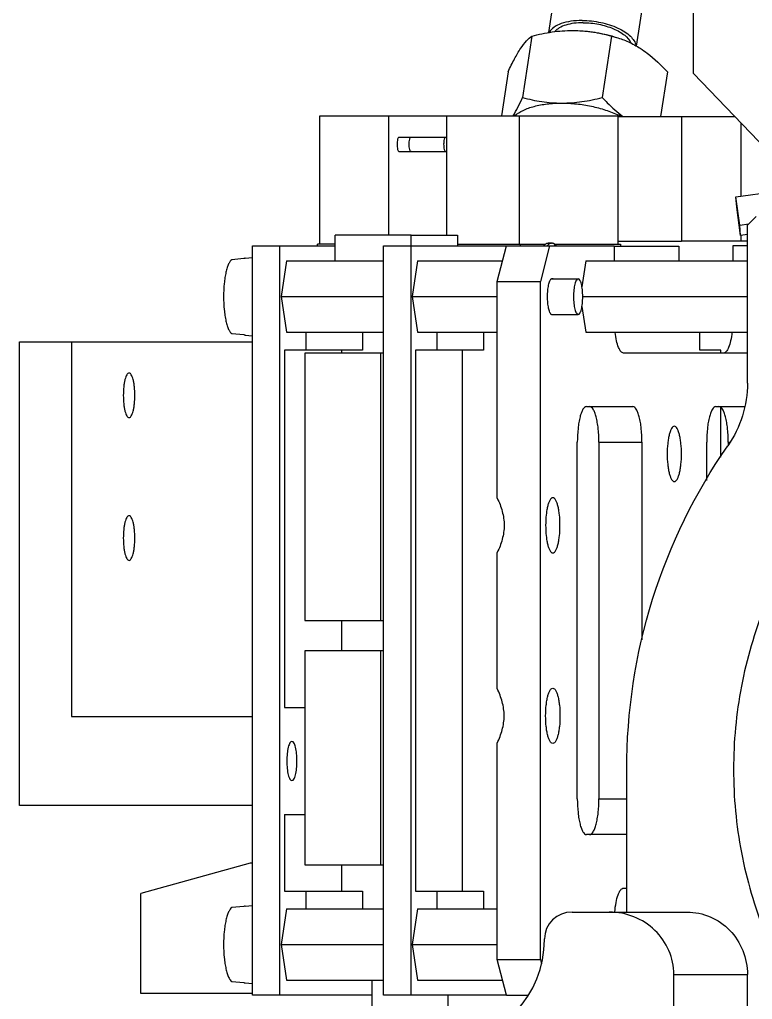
# Model space of a CAD drawing. Header units: millimetres. Extents: x 0 to 841, y 0 to 594.
# Drawn here: x 387.45 to 407.98, y 225.61 to 253.07 of the extents above; entities that cross this region are included whole.
import ezdxf

# ---------------------------------------------------------------- set-up
doc = ezdxf.new("R2010")
doc.units = ezdxf.units.MM
doc.header["$LTSCALE"] = 46.255
doc.layers.get('0').update_dxf_attribs({"linetype": 'CONTINUOUS'})
doc.layers.add('AXIS', color=7, linetype='CONTINUOUS')

msp = doc.modelspace()

# ---------------------------------------------------------------- linework, layer by layer
at = {"color": 7, "linetype": 'CONTINUOUS'}
for p, q in [((406.322, 251.555), (406.322, 257.555)), ((402.441, 253.905), (402.262, 252.707)), ((404.733, 252.325), (404.913, 253.535)), ((401.798, 252.61), (401.54, 250.885)), ((404.029, 252.61), (403.771, 250.885)), ((404.029, 252.61), (404.168, 252.572)), ((401.131, 251.61), (400.947, 250.374)), ((405.593, 251.61), (405.405, 250.355)), ((406.322, 251.555), (410.167, 247.555)), ((395.859, 246.774), (395.859, 250.374)), ((395.859, 250.374), (397.791, 250.374)), ((397.791, 247.025), (397.791, 250.374)), ((397.791, 250.374), (399.42, 250.374)), ((399.42, 247.025), (399.42, 250.374)), ((399.42, 250.374), (401.449, 250.374)), ((401.449, 246.774), (401.449, 250.374)), ((401.449, 250.374), (404.218, 250.374)), ((404.218, 246.774), (404.218, 250.374)), ((404.218, 250.355), (407.475, 250.355)), ((405.987, 250.355), (405.987, 246.855)), ((407.66, 248.121), (407.66, 250.162)), ((398.076, 249.774), (399.42, 249.774)), ((398.076, 249.374), (399.42, 249.374)), ((407.516, 248.102), (409.396, 248.357)), ((407.623, 247.31), (407.516, 248.102)), ((407.535, 247.814), (407.516, 248.102)), ((407.643, 247.021), (407.535, 247.814)), ((408.078, 247.555), (407.836, 247.305)), ((407.623, 247.31), (407.873, 247.343)), ((407.643, 247.021), (407.623, 247.31)), ((407.836, 242.883), (407.836, 247.305)), ((396.292, 246.305), (396.292, 247.025)), ((398.417, 247.025), (396.292, 247.025)), ((398.417, 246.725), (398.417, 247.025)), ((398.417, 247.025), (399.711, 247.025)), ((399.711, 247.025), (399.711, 246.725)), ((407.836, 247.048), (407.643, 247.021)), ((407.66, 246.855), (407.66, 247.021)), ((393.97, 225.725), (393.97, 246.725)), ((393.97, 246.725), (396.292, 246.725)), ((394.743, 225.725), (394.743, 246.725)), ((395.798, 246.725), (395.798, 246.774)), ((396.292, 246.774), (395.798, 246.774)), ((397.641, 225.725), (397.641, 246.725)), ((397.641, 246.725), (401.087, 246.725)), ((398.413, 225.725), (398.413, 246.725)), ((399.711, 246.774), (402.179, 246.774)), ((400.829, 245.725), (401.087, 246.725)), ((401.087, 246.725), (404.106, 246.725)), ((401.484, 246.724), (401.484, 246.774)), ((402.295, 246.725), (402.036, 245.725)), ((402.349, 246.805), (402.252, 246.805)), ((402.423, 246.774), (404.279, 246.774)), ((402.476, 246.725), (402.453, 246.75)), ((404.106, 246.725), (404.106, 246.305)), ((404.106, 246.724), (405.919, 246.724)), ((404.279, 246.774), (404.279, 246.724)), ((405.919, 246.724), (405.919, 246.305)), ((407.836, 246.855), (405.987, 246.855)), ((407.836, 246.725), (407.428, 246.725)), ((407.428, 246.725), (407.428, 246.305)), ((393.734, 246.372), (393.396, 246.341)), ((393.767, 246.382), (393.97, 246.4)), ((394.928, 246.305), (394.778, 245.305)), ((394.928, 246.305), (397.641, 246.305)), ((398.598, 246.305), (398.449, 245.305)), ((398.598, 246.305), (400.979, 246.305)), ((403.31, 246.305), (403.202, 245.581)), ((403.31, 246.305), (407.836, 246.305)), ((400.829, 245.725), (402.036, 245.725)), ((402.036, 226.725), (402.036, 245.725)), ((394.778, 245.305), (394.928, 244.305)), ((394.778, 245.305), (397.641, 245.305)), ((398.449, 245.305), (398.598, 244.305)), ((398.449, 245.305), (400.829, 245.305)), ((403.224, 245.305), (407.836, 245.305)), ((403.202, 245.029), (403.31, 244.305)), ((393.396, 244.27), (393.734, 244.239)), ((393.767, 244.229), (393.97, 244.21)), ((394.928, 244.305), (397.641, 244.305)), ((395.465, 244.305), (395.465, 243.805)), ((397.059, 244.305), (397.059, 243.805)), ((398.598, 244.305), (400.829, 244.305)), ((399.136, 244.305), (399.136, 243.805)), ((400.44, 244.305), (400.44, 243.805)), ((403.31, 244.305), (407.836, 244.305)), ((406.5, 243.805), (406.5, 244.305)), ((387.45, 231.038), (387.45, 244.038)), ((387.45, 244.038), (388.899, 244.038)), ((388.899, 244.038), (388.899, 233.538)), ((388.899, 244.038), (393.97, 244.037)), ((394.872, 243.805), (394.872, 233.788)), ((397.059, 243.805), (394.872, 243.805)), ((395.438, 243.725), (395.438, 236.225)), ((397.641, 243.725), (395.438, 243.725)), ((396.466, 243.805), (396.466, 243.725)), ((397.563, 243.725), (397.563, 236.225)), ((400.44, 243.805), (398.543, 243.805)), ((398.543, 243.805), (398.543, 228.644)), ((399.847, 243.805), (399.847, 228.644)), ((407.836, 243.725), (404.365, 243.725)), ((407.094, 243.805), (406.5, 243.805)), ((407.094, 243.725), (407.094, 243.805)), ((403.33, 242.225), (404.624, 242.225)), ((406.953, 242.225), (407.762, 242.225)), ((407.094, 240.809), (407.094, 242.202)), ((403.071, 231.225), (403.071, 241.225)), ((403.676, 241.225), (404.883, 241.225)), ((403.676, 241.225), (403.676, 231.225)), ((404.883, 241.225), (404.883, 235.682)), ((406.695, 240.154), (406.695, 241.225)), ((407.299, 241.225), (407.342, 241.225)), ((407.299, 241.225), (407.299, 241.147)), ((395.438, 236.225), (397.641, 236.225)), ((396.466, 236.225), (396.466, 235.375)), ((397.641, 235.375), (395.438, 235.375)), ((395.438, 235.375), (395.438, 229.375)), ((397.563, 235.375), (397.563, 229.375)), ((394.872, 233.788), (395.438, 233.788)), ((388.899, 233.538), (393.97, 233.538)), ((400.829, 226.725), (400.829, 232.793)), ((404.455, 228.055), (404.455, 232.055)), ((393.97, 231.038), (387.45, 231.038)), ((403.676, 231.225), (404.455, 231.225)), ((394.872, 230.788), (395.438, 230.788)), ((394.872, 230.788), (394.872, 228.644)), ((404.455, 230.225), (403.33, 230.225)), ((393.907, 229.425), (390.842, 228.575)), ((393.97, 229.425), (393.907, 229.425)), ((395.438, 229.375), (397.641, 229.375)), ((396.466, 229.375), (396.466, 228.644)), ((390.842, 225.775), (390.842, 228.575)), ((394.872, 228.644), (397.059, 228.644)), ((395.465, 228.644), (395.465, 228.144)), ((397.059, 228.644), (397.059, 228.144)), ((398.543, 228.644), (400.44, 228.644)), ((399.136, 228.644), (399.136, 228.144)), ((400.44, 228.644), (400.44, 228.144)), ((404.365, 228.725), (404.455, 228.725)), ((393.767, 228.221), (393.97, 228.239)), ((393.734, 228.211), (393.396, 228.18)), ((394.928, 228.144), (394.778, 227.144)), ((394.928, 228.144), (397.641, 228.144)), ((398.598, 228.144), (398.449, 227.144)), ((398.598, 228.144), (400.829, 228.144)), ((402.928, 228.055), (406.146, 228.055)), ((394.778, 227.144), (397.641, 227.144)), ((394.778, 227.144), (394.928, 226.144)), ((398.449, 227.144), (400.829, 227.144)), ((398.449, 227.144), (398.598, 226.144)), ((402.151, 227.28), (402.151, 227.305)), ((400.829, 226.725), (402.036, 226.725)), ((401.087, 225.725), (400.829, 226.725)), ((402.036, 226.725), (402.067, 226.606)), ((405.775, 226.305), (407.836, 226.305)), ((405.775, 209.455), (405.775, 226.305)), ((407.836, 209.455), (407.836, 226.305)), ((393.396, 226.109), (393.734, 226.078)), ((393.767, 226.068), (393.97, 226.049)), ((394.928, 226.144), (397.641, 226.144)), ((397.327, 225.425), (397.327, 226.144)), ((398.598, 226.144), (400.979, 226.144)), ((393.97, 225.775), (390.842, 225.775)), ((397.327, 225.725), (393.97, 225.725)), ((401.087, 225.725), (397.641, 225.725)), ((399.452, 225.425), (399.452, 225.725)), ((401.087, 225.725), (401.68, 225.725))]:
    msp.add_line(p, q, dxfattribs=at)
for centre, radius, start, end in [((403.032, 247.806), 2.851, 63.4271, 65.1777), ((402.506, 246.511), 0.355, 140.3942, 142.2403), ((402.48, 246.532), 0.321, 138.6209, 140.3921)]:
    msp.add_arc(centre, radius, start, end, dxfattribs=at)
for centre, major_axis, start_param, end_param in [((402.928, 227.305), (-0.776, 0), -1.570796, 0), ((403.963, 226.305), (-1.812, 0), -3.141593, -1.570796), ((399.045, 227.28), (3.106, 0), -1.470629, 0)]:
    msp.add_ellipse(centre, major_axis=major_axis, ratio=0.965926, start_param=start_param, end_param=end_param, dxfattribs=at)
for points, knots in [([(403.203, 253.045), (403.098, 253.045), (402.901, 253.033), (402.632, 252.97), (402.419, 252.869), (402.316, 252.767), (402.285, 252.713)], [0, 0, 0, 0, 0.310116, 0.584644, 0.81414, 1, 1, 1, 1]), ([(403.231, 252.983), (403.145, 252.983), (402.982, 252.973), (402.756, 252.926), (402.572, 252.85), (402.474, 252.774), (402.439, 252.732)], [0, 0, 0, 0, 0.302129, 0.573965, 0.807083, 1, 1, 1, 1]), ([(403.203, 253.045), (403.378, 253.045), (403.723, 253.008), (404.126, 252.881), (404.399, 252.733), (404.591, 252.586), (404.698, 252.438), (404.717, 252.337)], [0, 0, 0, 0, 0.299115, 0.586105, 0.71347, 0.825435, 1, 1, 1, 1]), ([(403.231, 252.983), (403.378, 252.983), (403.669, 252.953), (404.012, 252.853), (404.251, 252.735), (404.43, 252.615), (404.538, 252.497), (404.574, 252.411)], [0, 0, 0, 0, 0.290772, 0.573076, 0.701019, 0.8158, 1, 1, 1, 1]), ([(401.798, 252.61), (401.986, 252.657), (402.362, 252.735), (402.746, 252.765), (402.937, 252.765)], [0, 0, 0, 0, 0.503557, 1, 1, 1, 1]), ([(402.937, 252.765), (403.134, 252.765), (403.53, 252.734), (403.917, 252.648), (404.106, 252.59)], [0, 0, 0, 0, 0.499999, 1, 1, 1, 1]), ([(402.937, 252.765), (403.123, 252.765), (403.492, 252.737), (403.853, 252.658), (404.029, 252.61)], [0, 0, 0, 0, 0.505637, 1, 1, 1, 1]), ([(401.488, 252.265), (401.537, 252.339), (401.63, 252.464), (401.744, 252.571), (401.798, 252.61)], [0, 0, 0, 0, 0.571132, 1, 1, 1, 1]), ([(404.168, 252.572), (404.282, 252.537), (404.512, 252.451), (404.728, 252.333), (404.834, 252.265)], [0, 0, 0, 0, 0.48597, 1, 1, 1, 1]), ([(401.131, 251.61), (401.189, 251.732), (401.3, 251.955), (401.425, 252.17), (401.488, 252.265)], [0, 0, 0, 0, 0.541015, 1, 1, 1, 1]), ([(404.834, 252.265), (404.901, 252.222), (405.175, 252.03), (405.419, 251.796), (405.593, 251.61)], [0, 0, 0, 0, 0.238999, 1, 1, 1, 1]), ([(401.273, 250.373), (401.32, 250.452), (401.412, 250.621), (401.497, 250.793), (401.54, 250.885)], [0, 0, 0, 0, 0.473821, 1, 1, 1, 1]), ([(401.54, 250.885), (401.716, 250.837), (402.077, 250.759), (402.446, 250.73), (402.633, 250.73)], [0, 0, 0, 0, 0.494363, 1, 1, 1, 1]), ([(402.633, 250.73), (402.823, 250.73), (403.207, 250.76), (403.584, 250.838), (403.771, 250.885)], [0, 0, 0, 0, 0.496443, 1, 1, 1, 1]), ([(403.771, 250.885), (403.817, 250.836), (403.999, 250.647), (404.195, 250.471), (404.351, 250.354)], [0, 0, 0, 0, 0.257119, 1, 1, 1, 1]), ([(401.316, 250.376), (401.388, 250.436), (401.563, 250.542), (401.873, 250.65), (402.237, 250.716), (402.497, 250.73), (402.633, 250.73)], [0, 0, 0, 0, 0.201775, 0.43839, 0.706826, 1, 1, 1, 1]), ([(402.633, 250.73), (402.771, 250.73), (403.051, 250.715), (403.463, 250.65), (403.859, 250.545), (404.11, 250.448), (404.229, 250.394)], [0, 0, 0, 0, 0.253134, 0.509933, 0.761671, 1, 1, 1, 1]), ([(398.076, 249.774), (398.068, 249.774), (398.049, 249.753), (398.03, 249.687), (398.019, 249.574), (398.03, 249.462), (398.049, 249.396), (398.068, 249.374), (398.076, 249.374)], [0, 0, 0, 0, 0.058452, 0.167229, 0.499997, 0.832767, 0.941546, 1, 1, 1, 1]), ([(398.414, 249.374), (398.406, 249.374), (398.387, 249.396), (398.368, 249.462), (398.358, 249.574), (398.368, 249.687), (398.387, 249.753), (398.406, 249.774), (398.414, 249.774)], [0, 0, 0, 0, 0.058448, 0.167252, 0.500003, 0.832752, 0.941553, 1, 1, 1, 1]), ([(399.38, 249.774), (399.372, 249.774), (399.353, 249.753), (399.334, 249.687), (399.323, 249.574), (399.334, 249.462), (399.353, 249.396), (399.372, 249.374), (399.38, 249.374)], [0, 0, 0, 0, 0.058447, 0.167248, 0.499997, 0.832748, 0.941552, 1, 1, 1, 1]), ([(402.129, 246.728), (402.138, 246.74), (402.157, 246.761), (402.188, 246.786), (402.219, 246.801), (402.241, 246.805), (402.252, 246.805)], [0, 0, 0, 0, 0.300507, 0.560647, 0.789261, 1, 1, 1, 1]), ([(402.239, 246.744), (402.241, 246.746), (402.248, 246.754), (402.256, 246.762), (402.262, 246.767)], [0, 0, 0, 0, 0.260419, 1, 1, 1, 1]), ([(402.262, 246.767), (402.275, 246.779), (402.302, 246.797), (402.334, 246.805), (402.349, 246.805)], [0, 0, 0, 0, 0.535961, 1, 1, 1, 1]), ([(402.453, 246.75), (402.438, 246.766), (402.413, 246.787), (402.376, 246.803), (402.357, 246.805), (402.349, 246.805)], [0, 0, 0, 0, 0.546514, 0.780018, 1, 1, 1, 1]), ([(393.767, 246.382), (393.764, 246.382), (393.753, 246.38), (393.742, 246.376), (393.734, 246.372)], [0, 0, 0, 0, 0.240721, 1, 1, 1, 1]), ([(393.396, 246.341), (393.378, 246.33), (393.353, 246.305), (393.325, 246.263), (393.295, 246.204), (393.261, 246.113), (393.227, 245.984), (393.2, 245.834), (393.172, 245.606), (393.159, 245.305), (393.172, 245.005), (393.2, 244.777), (393.227, 244.627), (393.261, 244.498), (393.295, 244.406), (393.325, 244.348), (393.353, 244.306), (393.378, 244.28), (393.396, 244.27)], [0, 0, 0, 0, 0.029355, 0.047949, 0.069358, 0.120589, 0.182384, 0.253292, 0.331393, 0.5, 0.668607, 0.746708, 0.817616, 0.879411, 0.930642, 0.952051, 0.970645, 1, 1, 1, 1]), ([(393.734, 244.239), (393.737, 244.237), (393.747, 244.232), (393.758, 244.229), (393.767, 244.229)], [0, 0, 0, 0, 0.263004, 1, 1, 1, 1]), ([(404.365, 243.725), (404.338, 243.725), (404.293, 243.758), (404.255, 243.818), (404.208, 243.918), (404.163, 244.082), (404.14, 244.225), (404.13, 244.304)], [0, 0, 0, 0, 0.127202, 0.219556, 0.334666, 0.630556, 1, 1, 1, 1]), ([(407.404, 244.304), (407.395, 244.225), (407.372, 244.082), (407.327, 243.918), (407.28, 243.818), (407.241, 243.758), (407.197, 243.725), (407.17, 243.725)], [0, 0, 0, 0, 0.369444, 0.665334, 0.780444, 0.872798, 1, 1, 1, 1]), ([(407.836, 242.883), (407.836, 242.572), (407.742, 241.948), (407.465, 241.381), (407.288, 241.127)], [0, 0, 0, 0, 0.501519, 1, 1, 1, 1]), ([(403.33, 242.225), (403.288, 242.225), (403.227, 242.155), (403.181, 242.05), (403.143, 241.924), (403.112, 241.775), (403.08, 241.539), (403.071, 241.353), (403.071, 241.225)], [0, 0, 0, 0, 0.11668, 0.21258, 0.334376, 0.479077, 0.642081, 1, 1, 1, 1]), ([(403.676, 241.225), (403.676, 241.353), (403.667, 241.539), (403.635, 241.775), (403.604, 241.924), (403.565, 242.05), (403.519, 242.155), (403.458, 242.225), (403.417, 242.225)], [0, 0, 0, 0, 0.357919, 0.520923, 0.665624, 0.78742, 0.88332, 1, 1, 1, 1]), ([(404.883, 241.225), (404.883, 241.353), (404.874, 241.539), (404.842, 241.775), (404.812, 241.924), (404.773, 242.05), (404.727, 242.155), (404.666, 242.225), (404.624, 242.225)], [0, 0, 0, 0, 0.357919, 0.520923, 0.665624, 0.78742, 0.88332, 1, 1, 1, 1]), ([(406.953, 242.225), (406.912, 242.225), (406.851, 242.155), (406.805, 242.05), (406.766, 241.924), (406.735, 241.775), (406.703, 241.539), (406.695, 241.353), (406.695, 241.225)], [0, 0, 0, 0, 0.11668, 0.21258, 0.334376, 0.479077, 0.642081, 1, 1, 1, 1]), ([(407.299, 241.225), (407.299, 241.353), (407.29, 241.539), (407.258, 241.775), (407.228, 241.924), (407.189, 242.05), (407.143, 242.155), (407.082, 242.225), (407.04, 242.225)], [0, 0, 0, 0, 0.357919, 0.520923, 0.665624, 0.78742, 0.88332, 1, 1, 1, 1]), ([(404.455, 232.055), (404.455, 233.662), (404.942, 236.886), (406.374, 239.817), (407.288, 241.127)], [0, 0, 0, 0, 0.501519, 1, 1, 1, 1]), ([(410.812, 240.508), (410.279, 239.952), (409.317, 238.729), (408.252, 236.65), (407.595, 234.397), (407.374, 232.055), (407.595, 229.713), (408.252, 227.46), (409.317, 225.381), (410.279, 224.158), (410.812, 223.602)], [0, 0, 0, 0, 0.124061, 0.248884, 0.374286, 0.5, 0.625714, 0.751116, 0.875939, 1, 1, 1, 1]), ([(395.077, 232.838), (395.054, 232.838), (395.021, 232.799), (394.995, 232.741), (394.965, 232.641), (394.941, 232.489), (394.931, 232.288), (394.941, 232.087), (394.965, 231.934), (394.995, 231.834), (395.021, 231.776), (395.054, 231.738), (395.077, 231.738)], [0, 0, 0, 0, 0.058357, 0.106308, 0.167222, 0.321007, 0.499997, 0.678987, 0.832774, 0.893689, 0.941641, 1, 1, 1, 1]), ([(395.077, 231.738), (395.1, 231.738), (395.134, 231.776), (395.159, 231.834), (395.19, 231.934), (395.213, 232.087), (395.223, 232.288), (395.213, 232.489), (395.19, 232.641), (395.159, 232.741), (395.134, 232.799), (395.1, 232.838), (395.077, 232.838)], [0, 0, 0, 0, 0.058357, 0.106308, 0.167222, 0.321007, 0.499997, 0.678987, 0.832774, 0.893689, 0.941641, 1, 1, 1, 1]), ([(403.071, 231.225), (403.071, 231.097), (403.08, 230.911), (403.112, 230.675), (403.143, 230.526), (403.181, 230.4), (403.227, 230.295), (403.288, 230.225), (403.33, 230.225)], [0, 0, 0, 0, 0.357919, 0.520923, 0.665624, 0.78742, 0.88332, 1, 1, 1, 1]), ([(403.417, 230.225), (403.458, 230.225), (403.519, 230.295), (403.565, 230.4), (403.604, 230.526), (403.635, 230.675), (403.667, 230.911), (403.676, 231.097), (403.676, 231.225)], [0, 0, 0, 0, 0.11668, 0.21258, 0.334376, 0.479077, 0.642081, 1, 1, 1, 1]), ([(404.121, 228.057), (404.129, 228.148), (404.151, 228.311), (404.197, 228.5), (404.246, 228.616), (404.287, 228.685), (404.335, 228.725), (404.365, 228.725)], [0, 0, 0, 0, 0.368728, 0.667438, 0.783723, 0.876362, 1, 1, 1, 1]), ([(393.767, 228.221), (393.764, 228.221), (393.753, 228.219), (393.742, 228.215), (393.734, 228.211)], [0, 0, 0, 0, 0.240721, 1, 1, 1, 1]), ([(393.396, 228.18), (393.378, 228.169), (393.353, 228.144), (393.325, 228.102), (393.295, 228.043), (393.261, 227.952), (393.227, 227.823), (393.2, 227.673), (393.172, 227.445), (393.159, 227.144), (393.172, 226.844), (393.2, 226.616), (393.227, 226.466), (393.261, 226.337), (393.295, 226.245), (393.325, 226.187), (393.353, 226.145), (393.378, 226.119), (393.396, 226.109)], [0, 0, 0, 0, 0.029355, 0.047949, 0.069358, 0.120589, 0.182384, 0.253292, 0.331393, 0.5, 0.668607, 0.746708, 0.817616, 0.879411, 0.930642, 0.952051, 0.970645, 1, 1, 1, 1]), ([(406.146, 228.055), (406.366, 228.055), (406.813, 227.963), (407.375, 227.571), (407.749, 226.99), (407.836, 226.532), (407.836, 226.305)], [0, 0, 0, 0, 0.246002, 0.494339, 0.745992, 1, 1, 1, 1]), ([(393.734, 226.078), (393.737, 226.076), (393.747, 226.071), (393.758, 226.068), (393.767, 226.068)], [0, 0, 0, 0, 0.263004, 1, 1, 1, 1])]:
    msp.add_open_spline(points, degree=3, knots=knots, dxfattribs=at)
at = {"layer": 'AXIS', "color": 7, "linetype": 'CONTINUOUS'}
for p, q in [((404.218, 246.855), (405.987, 246.855)), ((402.345, 245.805), (403.094, 245.805)), ((400.829, 239.657), (400.829, 245.725)), ((402.345, 244.805), (403.094, 244.805)), ((400.829, 234.317), (400.829, 238.133))]:
    msp.add_line(p, q, dxfattribs=at)
for points, knots in [([(402.237, 245.305), (402.237, 245.363), (402.242, 245.472), (402.262, 245.62), (402.293, 245.732), (402.324, 245.793), (402.344, 245.808)], [0, 0, 0, 0, 0.33132, 0.626486, 0.855108, 1, 1, 1, 1]), ([(402.344, 245.808), (402.346, 245.809), (402.354, 245.815), (402.363, 245.817), (402.37, 245.817)], [0, 0, 0, 0, 0.275532, 1, 1, 1, 1]), ([(402.37, 245.817), (402.376, 245.817), (402.386, 245.815), (402.393, 245.809), (402.395, 245.808)], [0, 0, 0, 0, 0.724468, 1, 1, 1, 1]), ([(403.094, 245.805), (403.073, 245.805), (403.05, 245.778), (403.032, 245.745), (403.017, 245.709), (403.001, 245.655), (402.985, 245.58), (402.974, 245.494), (402.966, 245.401), (402.965, 245.338), (402.965, 245.305)], [0, 0, 0, 0, 0.11665, 0.161312, 0.212631, 0.334401, 0.479064, 0.642048, 0.817759, 1, 1, 1, 1]), ([(403.224, 245.305), (403.224, 245.338), (403.222, 245.401), (403.215, 245.494), (403.203, 245.58), (403.188, 245.655), (403.171, 245.709), (403.156, 245.745), (403.139, 245.778), (403.115, 245.805), (403.094, 245.805)], [0, 0, 0, 0, 0.182241, 0.357952, 0.520936, 0.665599, 0.787369, 0.838688, 0.88335, 1, 1, 1, 1]), ([(402.344, 244.802), (402.324, 244.817), (402.293, 244.878), (402.262, 244.99), (402.242, 245.138), (402.237, 245.247), (402.237, 245.305)], [0, 0, 0, 0, 0.144892, 0.373514, 0.66868, 1, 1, 1, 1]), ([(402.965, 245.305), (402.965, 245.272), (402.966, 245.209), (402.974, 245.116), (402.985, 245.03), (403.001, 244.955), (403.017, 244.901), (403.032, 244.865), (403.05, 244.832), (403.073, 244.805), (403.094, 244.805)], [0, 0, 0, 0, 0.182241, 0.357952, 0.520936, 0.665599, 0.787369, 0.838688, 0.88335, 1, 1, 1, 1]), ([(403.094, 244.805), (403.115, 244.805), (403.139, 244.832), (403.156, 244.865), (403.171, 244.901), (403.188, 244.955), (403.203, 245.03), (403.215, 245.116), (403.222, 245.209), (403.224, 245.272), (403.224, 245.305)], [0, 0, 0, 0, 0.11665, 0.161312, 0.212631, 0.334401, 0.479064, 0.642048, 0.817759, 1, 1, 1, 1]), ([(402.37, 244.793), (402.363, 244.793), (402.354, 244.795), (402.346, 244.801), (402.344, 244.802)], [0, 0, 0, 0, 0.724468, 1, 1, 1, 1]), ([(402.395, 244.802), (402.393, 244.801), (402.386, 244.795), (402.376, 244.793), (402.37, 244.793)], [0, 0, 0, 0, 0.275532, 1, 1, 1, 1]), ([(390.517, 243.163), (390.491, 243.163), (390.452, 243.119), (390.424, 243.053), (390.399, 242.975), (390.38, 242.881), (390.36, 242.734), (390.355, 242.617), (390.355, 242.538)], [0, 0, 0, 0, 0.11667, 0.212576, 0.334376, 0.479068, 0.64205, 1, 1, 1, 1]), ([(390.678, 242.538), (390.678, 242.617), (390.673, 242.734), (390.653, 242.881), (390.634, 242.975), (390.609, 243.053), (390.581, 243.119), (390.543, 243.163), (390.517, 243.163)], [0, 0, 0, 0, 0.357948, 0.52093, 0.665623, 0.787423, 0.88333, 1, 1, 1, 1]), ([(390.355, 242.538), (390.355, 242.458), (390.36, 242.342), (390.38, 242.194), (390.399, 242.101), (390.424, 242.022), (390.452, 241.957), (390.491, 241.913), (390.517, 241.913)], [0, 0, 0, 0, 0.357948, 0.52093, 0.665623, 0.787423, 0.88333, 1, 1, 1, 1]), ([(390.517, 241.913), (390.543, 241.913), (390.581, 241.957), (390.609, 242.022), (390.634, 242.101), (390.653, 242.194), (390.673, 242.341), (390.678, 242.458), (390.678, 242.538)], [0, 0, 0, 0, 0.11667, 0.212576, 0.334376, 0.479068, 0.64205, 1, 1, 1, 1]), ([(405.789, 241.67), (405.757, 241.67), (405.709, 241.615), (405.674, 241.534), (405.644, 241.437), (405.62, 241.321), (405.595, 241.138), (405.588, 240.994), (405.588, 240.895)], [0, 0, 0, 0, 0.116683, 0.212576, 0.334371, 0.47908, 0.642063, 1, 1, 1, 1]), ([(405.989, 240.895), (405.989, 240.994), (405.983, 241.138), (405.958, 241.321), (405.934, 241.437), (405.904, 241.534), (405.868, 241.615), (405.821, 241.67), (405.789, 241.67)], [0, 0, 0, 0, 0.357937, 0.52092, 0.665629, 0.787424, 0.883317, 1, 1, 1, 1]), ([(405.588, 240.895), (405.588, 240.796), (405.595, 240.652), (405.62, 240.469), (405.644, 240.353), (405.674, 240.256), (405.709, 240.175), (405.757, 240.12), (405.789, 240.12)], [0, 0, 0, 0, 0.357937, 0.52092, 0.665629, 0.787424, 0.883317, 1, 1, 1, 1]), ([(405.789, 240.12), (405.821, 240.12), (405.868, 240.175), (405.904, 240.256), (405.934, 240.353), (405.958, 240.469), (405.983, 240.652), (405.989, 240.796), (405.989, 240.895)], [0, 0, 0, 0, 0.116683, 0.212576, 0.334371, 0.47908, 0.642063, 1, 1, 1, 1]), ([(400.829, 239.657), (400.885, 239.538), (400.982, 239.291), (401.022, 239.027), (401.022, 238.895)], [0, 0, 0, 0, 0.499372, 1, 1, 1, 1]), ([(402.385, 239.67), (402.353, 239.67), (402.306, 239.615), (402.27, 239.534), (402.24, 239.437), (402.216, 239.321), (402.192, 239.138), (402.185, 238.994), (402.185, 238.895)], [0, 0, 0, 0, 0.116683, 0.212576, 0.334371, 0.47908, 0.642063, 1, 1, 1, 1]), ([(402.586, 238.895), (402.586, 238.994), (402.579, 239.138), (402.554, 239.321), (402.531, 239.437), (402.501, 239.534), (402.465, 239.615), (402.418, 239.67), (402.385, 239.67)], [0, 0, 0, 0, 0.357937, 0.52092, 0.665629, 0.787424, 0.883317, 1, 1, 1, 1]), ([(390.517, 239.163), (390.491, 239.163), (390.452, 239.119), (390.424, 239.053), (390.399, 238.975), (390.38, 238.881), (390.36, 238.734), (390.355, 238.617), (390.355, 238.538)], [0, 0, 0, 0, 0.11667, 0.212576, 0.334376, 0.479068, 0.64205, 1, 1, 1, 1]), ([(390.678, 238.538), (390.678, 238.617), (390.673, 238.734), (390.653, 238.881), (390.634, 238.975), (390.609, 239.053), (390.581, 239.119), (390.543, 239.163), (390.517, 239.163)], [0, 0, 0, 0, 0.357948, 0.52093, 0.665623, 0.787423, 0.88333, 1, 1, 1, 1]), ([(401.022, 238.895), (401.022, 238.763), (400.982, 238.499), (400.885, 238.252), (400.829, 238.133)], [0, 0, 0, 0, 0.500633, 1, 1, 1, 1]), ([(402.185, 238.895), (402.185, 238.796), (402.192, 238.652), (402.216, 238.469), (402.24, 238.353), (402.27, 238.256), (402.306, 238.175), (402.353, 238.12), (402.385, 238.12)], [0, 0, 0, 0, 0.357937, 0.52092, 0.665629, 0.787424, 0.883317, 1, 1, 1, 1]), ([(402.385, 238.12), (402.418, 238.12), (402.465, 238.175), (402.501, 238.256), (402.531, 238.353), (402.554, 238.469), (402.579, 238.652), (402.586, 238.796), (402.586, 238.895)], [0, 0, 0, 0, 0.116683, 0.212576, 0.334371, 0.47908, 0.642063, 1, 1, 1, 1]), ([(390.355, 238.538), (390.355, 238.458), (390.36, 238.342), (390.38, 238.194), (390.399, 238.101), (390.424, 238.022), (390.452, 237.957), (390.491, 237.913), (390.517, 237.913)], [0, 0, 0, 0, 0.357948, 0.52093, 0.665623, 0.787423, 0.88333, 1, 1, 1, 1]), ([(390.517, 237.913), (390.543, 237.913), (390.581, 237.957), (390.609, 238.022), (390.634, 238.101), (390.653, 238.194), (390.673, 238.341), (390.678, 238.458), (390.678, 238.538)], [0, 0, 0, 0, 0.11667, 0.212576, 0.334376, 0.479068, 0.64205, 1, 1, 1, 1]), ([(401.022, 233.555), (401.022, 233.687), (400.982, 233.951), (400.885, 234.198), (400.829, 234.317)], [0, 0, 0, 0, 0.500633, 1, 1, 1, 1]), ([(402.185, 233.555), (402.185, 233.654), (402.192, 233.798), (402.216, 233.981), (402.24, 234.097), (402.27, 234.194), (402.306, 234.275), (402.353, 234.33), (402.385, 234.33)], [0, 0, 0, 0, 0.357937, 0.52092, 0.665629, 0.787424, 0.883317, 1, 1, 1, 1]), ([(402.385, 234.33), (402.418, 234.33), (402.465, 234.275), (402.501, 234.194), (402.531, 234.097), (402.554, 233.981), (402.579, 233.798), (402.586, 233.654), (402.586, 233.555)], [0, 0, 0, 0, 0.116683, 0.212576, 0.334371, 0.47908, 0.642063, 1, 1, 1, 1]), ([(400.829, 232.793), (400.885, 232.912), (400.982, 233.159), (401.022, 233.423), (401.022, 233.555)], [0, 0, 0, 0, 0.499372, 1, 1, 1, 1]), ([(402.385, 232.78), (402.353, 232.78), (402.306, 232.835), (402.27, 232.916), (402.24, 233.013), (402.216, 233.129), (402.192, 233.312), (402.185, 233.456), (402.185, 233.555)], [0, 0, 0, 0, 0.116683, 0.212576, 0.334371, 0.47908, 0.642063, 1, 1, 1, 1]), ([(402.586, 233.555), (402.586, 233.456), (402.579, 233.312), (402.554, 233.129), (402.531, 233.013), (402.501, 232.916), (402.465, 232.835), (402.418, 232.78), (402.385, 232.78)], [0, 0, 0, 0, 0.357937, 0.52092, 0.665629, 0.787424, 0.883317, 1, 1, 1, 1])]:
    msp.add_open_spline(points, degree=3, knots=knots, dxfattribs=at)

doc.saveas('drawing.dxf')
